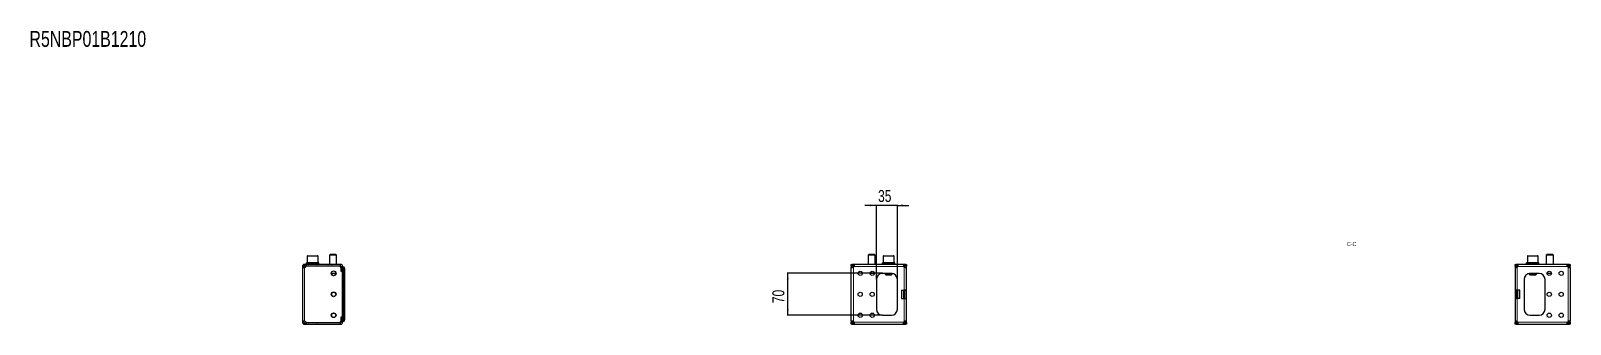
# Model space of a CAD drawing. Header units: millimetres. Extents: x -99 to 5061, y -1371 to 657.
# Drawn here: x 2491 to 5061, y 166 to 657 of the extents above; entities that cross this region are included whole.
import ezdxf

# ---------------------------------------------------------------- set-up
doc = ezdxf.new("R2010")
doc.units = ezdxf.units.MM
doc.layers.add('FORMAT', color=7, linetype='Continuous')
doc.styles.add('SLDTEXTSTYLE0', font='TXT', dxfattribs={"width": 0.75})
doc.dimstyles.new('SLDDIMSTYLE0', dxfattribs={"dimtxt": 20, "dimasz": 10, "dimexe": 0, "dimexo": 0.0625, "dimgap": 5, "dimtad": 2, "dimdec": 1, "dimrnd": 1e-09, "dimzin": 12, "dimdsep": 46, "dimtxsty": 'SLDTEXTSTYLE0', "dimsah": 1, "dimcen": 0.09, "dimadec": 0, "dimazin": 3, "dimtfac": 1, "dimtofl": 0, "dimtmove": 0, "dimatfit": 3, "dimfxl": 0, "dimfrac": 2, "dimtolj": 1, "dimtzin": 12, "dimarcsym": 0})
doc.dimstyles.new('SLDDIMSTYLE1', dxfattribs={"dimtxt": 20, "dimasz": 10, "dimexe": 0, "dimexo": 0.0625, "dimgap": 5, "dimtad": 2, "dimdec": 1, "dimrnd": 1e-09, "dimzin": 12, "dimdsep": 46, "dimtxsty": 'SLDTEXTSTYLE0', "dimsah": 1, "dimcen": 0.09, "dimadec": 0, "dimazin": 3, "dimtfac": 1, "dimtmove": 0, "dimatfit": 0, "dimfxl": 0, "dimfrac": 2, "dimtolj": 1, "dimtzin": 12, "dimarcsym": 0})

# ---------------------------------------------------------------- blocks, each defined once
blk = doc.blocks.new('_D_9')
at = {"layer": 'FORMAT'}
for p, q in [((3902.8, 365), (3883.5, 365)), ((3902.8, 241.5), (3902.8, 366)), ((3937.8, 365), (3902.8, 365)), ((3937.8, 241.5), (3937.8, 366)), ((3937.8, 365), (3957, 365))]:
    blk.add_line(p, q, dxfattribs=at)
for points in [[(3902.8, 365), (3892.8, 366.5), (3892.8, 363.4)], [(3937.8, 365), (3947.8, 363.4), (3947.8, 366.5)]]:
    blk.add_solid(points, dxfattribs=at)
at = {"layer": 'FORMAT', "insert": (3905.5, 390.7), "char_height": 20, "attachment_point": 1, "style": 'SLDTEXTSTYLE0'}
blk.add_mtext('35', dxfattribs=at)
blk = doc.blocks.new('_D_10')
at = {"layer": 'FORMAT'}
for p, q in [((3912.7, 251.5), (3753.7, 251.5)), ((3754.7, 181.5), (3754.7, 251.5)), ((3912.7, 181.5), (3753.7, 181.5))]:
    blk.add_line(p, q, dxfattribs=at)
for points in [[(3754.7, 251.5), (3753.2, 241.5), (3756.3, 241.5)], [(3754.7, 181.5), (3756.3, 191.5), (3753.2, 191.5)]]:
    blk.add_solid(points, dxfattribs=at)
at = {"layer": 'FORMAT', "insert": (3729, 201.7), "char_height": 20, "attachment_point": 1, "rotation": 90, "style": 'SLDTEXTSTYLE0'}
blk.add_mtext('70', dxfattribs=at)

msp = doc.modelspace()

# ---------------------------------------------------------------- linework, layer by layer
at = {"color": 7, "linetype": 'Continuous', "lineweight": 25}
for p, q in [((2990.9, 282.95), (2989.82, 281.88)), ((3000.75, 282.95), (2990.9, 282.95)), ((3001.82, 281.88), (3000.75, 282.95)), ((3889.83, 282.95), (3888.75, 281.88)), ((3899.68, 282.95), (3889.83, 282.95)), ((3900.75, 281.88), (3899.68, 282.95)), ((5021.83, 282.95), (5020.75, 281.88)), ((5031.68, 282.95), (5021.83, 282.95)), ((5032.75, 281.88), (5031.68, 282.95)), ((2947.32, 262.95), (2944.82, 262.95)), ((2944.82, 262.95), (2944.82, 261.73)), ((2944.82, 261.73), (2944.82, 171.18)), ((2947.32, 261.73), (2944.82, 261.73)), ((2947.32, 262.95), (2947.32, 261.73)), ((2948.32, 263.95), (2948.32, 266.45)), ((2950.73, 266.45), (2948.32, 266.45)), ((2950.73, 263.95), (2948.32, 263.95)), ((2950.72, 266.45), (2950.72, 263.95)), ((2950.72, 266.45), (2951.72, 266.45)), ((2951.72, 263.95), (2950.72, 263.95)), ((2951.57, 268.95), (2951.57, 267.95)), ((2951.57, 268.95), (2951.58, 268.95)), ((2951.57, 267.95), (2951.58, 267.95)), ((2951.58, 268.95), (2951.58, 268.7)), ((2952.37, 268.95), (2951.58, 268.95)), ((2951.58, 267.95), (2951.58, 268.2)), ((2952.37, 267.95), (2951.58, 267.95)), ((3008.32, 266.45), (2951.72, 266.45)), ((2951.72, 263.95), (3008.32, 263.95)), ((2951.75, 263.85), (3006.72, 263.85)), ((2952.37, 268.95), (2952.47, 268.95)), ((2952.37, 267.95), (2952.47, 267.95)), ((2952.47, 268.95), (2952.47, 268.7)), ((2954.61, 268.95), (2952.47, 268.95)), ((2952.47, 267.95), (2952.47, 268.2)), ((2954.61, 267.95), (2952.47, 267.95)), ((2952.82, 279.95), (2952.82, 268.95)), ((2953.82, 280.95), (2969.82, 280.95)), ((2954.61, 268.95), (2954.79, 268.95)), ((2954.61, 267.95), (2954.79, 267.95)), ((2954.79, 268.95), (2954.79, 268.7)), ((2957.95, 268.95), (2954.79, 268.95)), ((2954.79, 267.95), (2954.79, 268.2)), ((2957.95, 267.95), (2954.79, 267.95)), ((2955.82, 267.95), (2955.82, 266.45)), ((2957.95, 268.95), (2958.18, 268.95)), ((2957.95, 267.95), (2958.18, 267.95)), ((2958.18, 268.95), (2958.18, 268.7)), ((2961.87, 268.95), (2958.18, 268.95)), ((2958.18, 267.95), (2958.18, 268.2)), ((2961.87, 267.95), (2958.18, 267.95)), ((2961.87, 268.95), (2961.96, 268.95)), ((2961.87, 267.95), (2962.05, 267.95)), ((2962.05, 267.95), (2962.12, 267.95)), ((2962.09, 268.95), (2962.12, 268.95)), ((2962.12, 268.95), (2962.12, 268.7)), ((2965.79, 268.95), (2962.12, 268.95)), ((2962.12, 267.95), (2962.12, 268.2)), ((2965.79, 267.95), (2962.12, 267.95)), ((2965.79, 268.95), (2966.02, 268.95)), ((2965.79, 267.95), (2966.02, 267.95)), ((2966.02, 268.95), (2966.02, 268.7)), ((2969.11, 268.95), (2966.02, 268.95)), ((2966.02, 267.95), (2966.02, 268.2)), ((2969.11, 267.95), (2966.02, 267.95)), ((2967.82, 266.45), (2967.82, 267.95)), ((2969.11, 268.95), (2969.28, 268.95)), ((2969.11, 267.95), (2969.28, 267.95)), ((2969.28, 268.95), (2969.28, 268.7)), ((2971.31, 268.95), (2969.28, 268.95)), ((2969.28, 267.95), (2969.28, 268.2)), ((2971.31, 267.95), (2969.28, 267.95)), ((2970.82, 268.95), (2970.82, 279.95)), ((2971.31, 268.95), (2971.4, 268.95)), ((2971.31, 267.95), (2971.4, 267.95)), ((2971.4, 268.95), (2971.4, 268.7)), ((2972.07, 268.95), (2971.4, 268.95)), ((2971.4, 267.95), (2971.4, 268.2)), ((2972.07, 267.95), (2971.4, 267.95)), ((2972.07, 267.95), (2972.07, 268.95)), ((2985.57, 263.95), (2985.57, 263.85)), ((2985.86, 263.95), (2985.86, 263.85)), ((2987.55, 263.95), (2987.55, 263.85)), ((2989.82, 281.88), (2989.82, 266.45)), ((3001.82, 281.88), (2989.82, 281.88)), ((2990.5, 263.95), (2990.5, 263.85)), ((2994.26, 263.95), (2994.26, 263.85)), ((2998.25, 263.95), (2998.25, 263.85)), ((3001.82, 266.45), (3001.82, 281.88)), ((3001.88, 263.95), (3001.88, 263.85)), ((3004.58, 263.95), (3004.58, 263.85)), ((3005.95, 263.95), (3005.95, 263.85)), ((3006.07, 263.85), (3006.07, 263.95)), ((3009.22, 254.35), (3009.22, 261.35)), ((3009.32, 262.95), (3009.32, 255)), ((3011.82, 262.95), (3011.82, 255)), ((3011.82, 262.7), (3012.02, 262.7)), ((3011.82, 172.98), (3011.82, 260.43)), ((3012.02, 262.7), (3013.71, 262.25)), ((3012.02, 173.6), (3012.02, 259.81)), ((3014.82, 259.35), (3014.82, 260.8)), ((3014.82, 259.35), (3014.82, 184.91)), ((3860.75, 263.95), (3860.75, 266.45)), ((3860.75, 266.45), (3861.86, 266.45)), ((3861.86, 263.95), (3860.75, 263.95)), ((3860.75, 263.95), (3860.75, 263.85)), ((3860.75, 263.85), (3863.25, 263.85)), ((3860.75, 263.24), (3860.75, 263.85)), ((3860.75, 263.24), (3860.75, 261.18)), ((3860.75, 171.73), (3860.75, 261.18)), ((3860.75, 261.18), (3861.85, 261.18)), ((3865.58, 266.45), (3861.86, 266.45)), ((3865.58, 263.95), (3861.86, 263.95)), ((3863.25, 263.85), (3863.25, 263.24)), ((3863.25, 263.24), (3863.25, 261.42)), ((3947.92, 266.45), (3865.58, 266.45)), ((3865.58, 266.45), (3865.58, 264.24)), ((3888.75, 281.88), (3888.75, 266.45)), ((3900.75, 281.88), (3888.75, 281.88)), ((3900.75, 266.45), (3900.75, 281.88)), ((3913, 268.95), (3913, 267.95)), ((3913, 268.95), (3913.01, 268.95)), ((3913, 267.95), (3913.01, 267.95)), ((3913.01, 268.95), (3913.01, 268.7)), ((3913.84, 268.95), (3913.01, 268.95)), ((3913.01, 267.95), (3913.01, 268.2)), ((3913.84, 267.95), (3913.01, 267.95)), ((3913.84, 268.95), (3913.94, 268.95)), ((3913.84, 267.95), (3913.94, 267.95)), ((3913.94, 268.95), (3913.94, 268.7)), ((3916.11, 268.95), (3913.94, 268.95)), ((3913.94, 267.95), (3913.94, 268.2)), ((3916.11, 267.95), (3913.94, 267.95)), ((3914.25, 279.95), (3914.25, 268.95)), ((3915.25, 280.95), (3923.64, 280.95)), ((3916.11, 268.95), (3916.29, 268.95)), ((3916.11, 267.95), (3916.29, 267.95)), ((3916.29, 268.95), (3916.29, 268.7)), ((3919.46, 268.95), (3916.29, 268.95)), ((3916.29, 267.95), (3916.29, 268.2)), ((3919.46, 267.95), (3916.29, 267.95)), ((3917.25, 267.95), (3917.25, 266.45)), ((3919.46, 268.95), (3919.69, 268.95)), ((3919.46, 267.95), (3919.69, 267.95)), ((3919.69, 268.95), (3919.69, 268.7)), ((3923.39, 268.95), (3919.69, 268.95)), ((3919.69, 267.95), (3919.69, 268.2)), ((3923.39, 267.95), (3919.69, 267.95)), ((3923.39, 268.95), (3923.69, 268.95)), ((3923.39, 268.95), (3923.47, 268.95)), ((3923.39, 267.95), (3923.55, 267.95)), ((3923.55, 267.95), (3923.64, 267.95)), ((3923.6, 268.95), (3923.64, 268.95)), ((3923.64, 280.95), (3931.25, 280.95)), ((3923.64, 268.95), (3923.64, 268.7)), ((3927.31, 268.95), (3923.64, 268.95)), ((3923.64, 267.95), (3923.64, 268.2)), ((3927.31, 267.95), (3923.64, 267.95)), ((3927.31, 268.95), (3927.53, 268.95)), ((3927.31, 267.95), (3927.53, 267.95)), ((3927.53, 268.95), (3927.53, 268.7)), ((3930.6, 268.95), (3927.53, 268.95)), ((3927.53, 267.95), (3927.53, 268.2)), ((3930.6, 267.95), (3927.53, 267.95)), ((3929.25, 266.45), (3929.25, 267.95)), ((3930.6, 268.95), (3930.77, 268.95)), ((3930.6, 267.95), (3930.77, 267.95)), ((3930.77, 268.95), (3930.77, 268.7)), ((3932.78, 268.95), (3930.77, 268.95)), ((3930.77, 267.95), (3930.77, 268.2)), ((3932.78, 267.95), (3930.77, 267.95)), ((3932.25, 268.95), (3932.25, 279.95)), ((3932.78, 268.95), (3932.87, 268.95)), ((3932.78, 267.95), (3932.87, 267.95)), ((3932.87, 268.95), (3932.87, 268.7)), ((3933.5, 268.95), (3932.87, 268.95)), ((3932.87, 267.95), (3932.87, 268.2)), ((3933.5, 267.95), (3932.87, 267.95)), ((3933.5, 267.95), (3933.5, 268.95)), ((3947.92, 266.45), (3947.92, 263.95)), ((3951.64, 266.45), (3947.92, 266.45)), ((3951.64, 263.95), (3947.92, 263.95)), ((3950.25, 263.85), (3952.75, 263.85)), ((3950.25, 263.24), (3950.25, 263.85)), ((3950.25, 261.41), (3950.25, 263.24)), ((3951.64, 266.45), (3952.75, 266.45)), ((3952.75, 263.95), (3951.64, 263.95)), ((3952.75, 266.45), (3952.75, 263.95)), ((3952.75, 263.85), (3952.75, 263.95)), ((3952.75, 263.85), (3952.75, 263.24)), ((3952.75, 261.18), (3952.75, 263.24)), ((3952.75, 223.45), (3952.75, 261.18)), ((4968.75, 263.95), (4968.75, 266.45)), ((4968.75, 266.45), (4969.86, 266.45)), ((4969.86, 263.95), (4968.75, 263.95)), ((4968.75, 263.95), (4968.75, 263.85)), ((4968.75, 263.85), (4971.25, 263.85)), ((4968.75, 263.24), (4968.75, 263.85)), ((4968.75, 263.24), (4968.75, 261.18)), ((4968.75, 261.18), (4969.85, 261.18)), ((4968.75, 261.18), (4968.75, 223.45)), ((4973.58, 266.45), (4969.86, 266.45)), ((4973.58, 263.95), (4969.86, 263.95)), ((4971.25, 263.85), (4971.25, 263.24)), ((4971.25, 263.24), (4971.25, 261.42)), ((5055.92, 266.45), (4973.58, 266.45)), ((4973.58, 266.45), (4973.58, 264.24)), ((4988, 268.95), (4988, 267.95)), ((4988, 268.95), (4988.01, 268.95)), ((4988, 267.95), (4988.01, 267.95)), ((4988.01, 268.95), (4988.01, 268.7)), ((4988.84, 268.95), (4988.01, 268.95)), ((4988.01, 267.95), (4988.01, 268.2)), ((4988.84, 267.95), (4988.01, 267.95)), ((4988.84, 268.95), (4988.94, 268.95)), ((4988.84, 267.95), (4988.94, 267.95)), ((4988.94, 268.95), (4988.94, 268.7)), ((4991.11, 268.95), (4988.94, 268.95)), ((4988.94, 267.95), (4988.94, 268.2)), ((4991.11, 267.95), (4988.94, 267.95)), ((4989.25, 279.95), (4989.25, 268.95)), ((4990.25, 280.95), (4998.59, 280.95)), ((4991.11, 268.95), (4991.29, 268.95)), ((4991.11, 267.95), (4991.29, 267.95)), ((4991.29, 268.95), (4991.29, 268.7)), ((4994.47, 268.95), (4991.29, 268.95)), ((4991.29, 267.95), (4991.29, 268.2)), ((4994.47, 267.95), (4991.29, 267.95)), ((4992.25, 267.95), (4992.25, 266.45)), ((4994.47, 268.95), (4994.7, 268.95)), ((4994.47, 267.95), (4994.7, 267.95)), ((4994.7, 268.95), (4994.7, 268.7)), ((4998.4, 268.95), (4994.7, 268.95)), ((4994.7, 267.95), (4994.7, 268.2)), ((4998.4, 267.95), (4994.7, 267.95)), ((4998.4, 268.95), (4998.64, 268.95)), ((4998.4, 268.95), (4998.47, 268.95)), ((4998.4, 267.95), (4998.55, 267.95)), ((4998.55, 267.95), (4998.65, 267.95)), ((4998.59, 280.95), (5006.25, 280.95)), ((4998.6, 268.95), (4998.65, 268.95)), ((4998.65, 268.95), (4998.65, 268.7)), ((5002.31, 268.95), (4998.65, 268.95)), ((4998.65, 267.95), (4998.65, 268.2)), ((5002.31, 267.95), (4998.65, 267.95)), ((5002.31, 268.95), (5002.54, 268.95)), ((5002.31, 267.95), (5002.54, 267.95)), ((5002.54, 268.95), (5002.54, 268.7)), ((5005.6, 268.95), (5002.54, 268.95)), ((5002.54, 267.95), (5002.54, 268.2)), ((5005.6, 267.95), (5002.54, 267.95)), ((5004.25, 266.45), (5004.25, 267.95)), ((5005.6, 268.95), (5005.77, 268.95)), ((5005.6, 267.95), (5005.77, 267.95)), ((5005.77, 268.95), (5005.77, 268.7)), ((5007.78, 268.95), (5005.77, 268.95)), ((5005.77, 267.95), (5005.77, 268.2)), ((5007.78, 267.95), (5005.77, 267.95)), ((5007.25, 268.95), (5007.25, 279.95)), ((5007.78, 268.95), (5007.87, 268.95)), ((5007.78, 267.95), (5007.87, 267.95)), ((5007.87, 268.95), (5007.87, 268.7)), ((5008.5, 268.95), (5007.87, 268.95)), ((5007.87, 267.95), (5007.87, 268.2)), ((5008.5, 267.95), (5007.87, 267.95)), ((5008.5, 267.95), (5008.5, 268.95)), ((5020.75, 281.88), (5020.75, 266.45)), ((5032.75, 281.88), (5020.75, 281.88)), ((5032.75, 266.45), (5032.75, 281.88)), ((5055.92, 263.95), (5055.92, 266.45)), ((5059.64, 266.45), (5055.92, 266.45)), ((5059.64, 263.95), (5055.92, 263.95)), ((5058.25, 263.85), (5060.75, 263.85)), ((5058.25, 263.24), (5058.25, 263.85)), ((5058.25, 261.41), (5058.25, 263.24)), ((5059.64, 266.45), (5060.75, 266.45)), ((5060.75, 263.95), (5059.64, 263.95)), ((5060.75, 266.45), (5060.75, 263.95)), ((5060.75, 263.85), (5060.75, 263.95)), ((5060.75, 263.85), (5060.75, 263.24)), ((5060.75, 261.18), (5060.75, 263.24)), ((5060.75, 261.18), (5060.75, 171.73)), ((3000.79, 250.95), (2992.85, 250.95)), ((3009.22, 255.93), (3009.32, 255.72)), ((3011.82, 254.35), (3009.22, 254.35)), ((3011.82, 255), (3009.32, 255)), ((3011.82, 254.35), (3011.82, 178.55)), ((3899.22, 250.95), (3892.29, 250.95)), ((3902.75, 241.45), (3902.75, 191.45)), ((3927.75, 251.45), (3912.75, 251.45)), ((3914.42, 251.36), (3914.4, 251.36)), ((3914.42, 251.35), (3914.42, 251.36)), ((3914.52, 251.35), (3914.42, 251.35)), ((3914.52, 251.45), (3914.52, 251.35)), ((3917.78, 251.35), (3914.52, 251.35)), ((3917.25, 251.35), (3917.25, 250.03)), ((3917.25, 250.03), (3918.33, 248.95)), ((3917.25, 250.03), (3923.54, 250.03)), ((3917.78, 251.35), (3919.68, 251.35)), ((3918.33, 248.95), (3923.49, 248.95)), ((3920.23, 251.35), (3919.68, 251.35)), ((3926.27, 251.35), (3920.23, 251.35)), ((3923.49, 248.95), (3928.18, 248.95)), ((3923.54, 250.03), (3929.25, 250.03)), ((3926.83, 251.35), (3926.27, 251.35)), ((3926.83, 251.35), (3928.73, 251.35)), ((3928.18, 248.95), (3929.25, 250.03)), ((3929.16, 251.35), (3928.73, 251.35)), ((3929.25, 250.03), (3929.25, 251.34)), ((3937.75, 191.45), (3937.75, 241.45)), ((4983.75, 241.45), (4983.75, 191.45)), ((4992.25, 251.34), (4992.25, 250.03)), ((4992.25, 250.03), (4993.33, 248.95)), ((4992.25, 250.03), (4998.51, 250.03)), ((4992.78, 251.35), (4992.34, 251.35)), ((4992.78, 251.35), (4994.68, 251.35)), ((4993.33, 248.95), (4998.46, 248.95)), ((5008.75, 251.45), (4993.75, 251.45)), ((4995.23, 251.35), (4994.68, 251.35)), ((5001.27, 251.35), (4995.23, 251.35)), ((4998.46, 248.95), (5003.18, 248.95)), ((4998.51, 250.03), (5004.25, 250.03)), ((5001.83, 251.35), (5001.27, 251.35)), ((5001.83, 251.35), (5003.73, 251.35)), ((5003.18, 248.95), (5004.25, 250.03)), ((5006.98, 251.35), (5003.73, 251.35)), ((5004.25, 250.03), (5004.25, 251.35)), ((5006.98, 251.35), (5006.98, 251.45)), ((5007.08, 251.35), (5006.98, 251.35)), ((5007.1, 251.36), (5007.08, 251.36)), ((5007.08, 251.35), (5007.08, 251.36)), ((5018.75, 191.45), (5018.75, 241.45)), ((5029.22, 250.95), (5022.29, 250.95)), ((3944.75, 223.45), (3949.25, 223.45)), ((3944.75, 223.45), (3944.75, 209.45)), ((3944.75, 209.45), (3949.25, 209.45)), ((3952.75, 223.45), (3949.25, 223.45)), ((3949.25, 209.45), (3952.75, 209.45)), ((3950.25, 209.45), (3950.25, 223.45)), ((3952.75, 209.45), (3952.75, 223.45)), ((3952.75, 171.73), (3952.75, 209.45)), ((4972.25, 223.45), (4968.75, 223.45)), ((4968.75, 223.45), (4968.75, 209.45)), ((4968.75, 209.45), (4972.25, 209.45)), ((4968.75, 209.45), (4968.75, 171.73)), ((4971.25, 223.45), (4971.25, 209.45)), ((4976.75, 223.45), (4972.25, 223.45)), ((4976.75, 209.45), (4972.25, 209.45)), ((4976.75, 209.45), (4976.75, 223.45)), ((3014.82, 184.91), (3014.82, 176.7)), ((3015.02, 182.96), (3014.82, 182.96)), ((3015.02, 182.92), (3014.82, 182.92)), ((3015.02, 182.91), (3014.82, 182.91)), ((3015.02, 182.47), (3015.02, 179.14)), ((3912.75, 181.45), (3927.75, 181.45)), ((4993.75, 181.45), (5008.75, 181.45)), ((2944.82, 171.18), (2947.32, 171.18)), ((2944.82, 171.18), (2944.82, 169.95)), ((2944.82, 169.95), (2947.32, 169.95)), ((2947.32, 171.18), (2947.32, 169.95)), ((2948.32, 166.45), (2948.32, 168.95)), ((2948.32, 168.95), (2950.73, 168.95)), ((2948.32, 166.45), (2950.73, 166.45)), ((2950.72, 168.95), (2950.72, 166.45)), ((2950.72, 168.95), (2951.72, 168.95)), ((2951.72, 166.45), (2950.72, 166.45)), ((3008.32, 168.95), (2951.72, 168.95)), ((2951.72, 166.45), (3008.32, 166.45)), ((3006.72, 169.05), (2951.75, 169.05)), ((3009.22, 178.55), (3011.82, 178.55)), ((3009.22, 171.55), (3009.22, 178.55)), ((3009.22, 177.48), (3009.32, 177.69)), ((3009.32, 177.9), (3009.32, 169.95)), ((3011.82, 177.9), (3009.32, 177.9)), ((3011.82, 177.9), (3011.82, 169.95)), ((3012.02, 170.7), (3011.82, 170.7)), ((3013.71, 171.16), (3012.02, 170.7)), ((3015.02, 178.7), (3014.82, 178.7)), ((3015.02, 178.65), (3014.82, 178.65)), ((3014.82, 176.7), (3014.82, 174.06)), ((3014.82, 172.61), (3014.82, 174.06)), ((3860.75, 171.73), (3860.75, 169.67)), ((3860.75, 169.05), (3860.75, 169.67)), ((3863.25, 169.05), (3860.75, 169.05)), ((3860.75, 169.05), (3860.75, 168.95)), ((3860.75, 166.45), (3860.75, 168.95)), ((3860.75, 168.95), (3861.86, 168.95)), ((3861.86, 166.45), (3860.75, 166.45)), ((3861.86, 168.95), (3865.58, 168.95)), ((3861.86, 166.45), (3865.58, 166.45)), ((3863.25, 171.5), (3863.25, 169.67)), ((3863.25, 169.67), (3863.25, 169.05)), ((3865.58, 168.95), (3865.58, 166.45)), ((3865.58, 166.45), (3947.92, 166.45)), ((3947.92, 168.95), (3951.64, 168.95)), ((3947.92, 166.45), (3947.92, 168.67)), ((3947.92, 166.45), (3951.64, 166.45)), ((3950.25, 169.67), (3950.25, 171.48)), ((3950.25, 169.05), (3950.25, 169.67)), ((3952.75, 169.05), (3950.25, 169.05)), ((3951.64, 168.95), (3952.75, 168.95)), ((3952.75, 166.45), (3951.64, 166.45)), ((3952.75, 171.73), (3951.66, 171.73)), ((3952.75, 169.67), (3952.75, 171.73)), ((3952.75, 169.67), (3952.75, 169.05)), ((3952.75, 168.95), (3952.75, 169.05)), ((3952.75, 168.95), (3952.75, 166.45)), ((4968.75, 171.73), (4968.75, 169.67)), ((4968.75, 169.05), (4968.75, 169.67)), ((4971.25, 169.05), (4968.75, 169.05)), ((4968.75, 169.05), (4968.75, 168.95)), ((4968.75, 166.45), (4968.75, 168.95)), ((4968.75, 168.95), (4969.86, 168.95)), ((4969.86, 166.45), (4968.75, 166.45)), ((4969.86, 168.95), (4973.58, 168.95)), ((4969.86, 166.45), (4973.58, 166.45)), ((4971.25, 171.5), (4971.25, 169.67)), ((4971.25, 169.67), (4971.25, 169.05)), ((4973.58, 166.45), (4973.58, 168.95)), ((4973.58, 166.45), (5055.92, 166.45)), ((5055.92, 168.95), (5059.64, 168.95)), ((5055.92, 166.45), (5055.92, 168.67)), ((5055.92, 166.45), (5059.64, 166.45)), ((5058.25, 169.67), (5058.25, 171.48)), ((5058.25, 169.05), (5058.25, 169.67)), ((5060.75, 169.05), (5058.25, 169.05)), ((5059.64, 168.95), (5060.75, 168.95)), ((5060.75, 166.45), (5059.64, 166.45)), ((5060.75, 171.73), (5059.66, 171.73)), ((5060.75, 169.67), (5060.75, 171.73)), ((5060.75, 169.67), (5060.75, 169.05)), ((5060.75, 168.95), (5060.75, 169.05)), ((5060.75, 168.95), (5060.75, 166.45))]:
    msp.add_line(p, q, dxfattribs=at)
at = {"color": 8, "linetype": 'Continuous', "lineweight": 18}
for p, q in [((2948.32, 261.18), (2948.32, 171.73)), ((2951.72, 266.45), (2951.72, 263.95)), ((2970.82, 279.95), (2952.82, 279.95)), ((3008.32, 263.95), (3008.32, 266.45)), ((3009.32, 262.95), (3011.82, 262.95)), ((3013.71, 259.35), (3012.02, 259.81)), ((3013.71, 174.06), (3013.71, 259.35)), ((3014.82, 259.35), (3013.71, 259.35)), ((3863.25, 263.24), (3860.75, 263.24)), ((3861.86, 266.45), (3861.86, 263.95)), ((3863.25, 262.95), (3865.34, 262.95)), ((3864.25, 171.18), (3864.25, 261.73)), ((3948.17, 262.95), (3865.34, 262.95)), ((3923.69, 279.95), (3914.25, 279.95)), ((3932.25, 279.95), (3923.69, 279.95)), ((3948.17, 262.95), (3950.25, 262.95)), ((3949.25, 223.45), (3949.25, 261.73)), ((3952.75, 263.24), (3950.25, 263.24)), ((3951.64, 263.95), (3951.64, 266.45)), ((4971.25, 263.24), (4968.75, 263.24)), ((4969.86, 266.45), (4969.86, 263.95)), ((4971.25, 262.95), (4973.34, 262.95)), ((4972.25, 261.73), (4972.25, 223.45)), ((4973.34, 262.95), (5056.17, 262.95)), ((4998.64, 279.95), (4989.25, 279.95)), ((5007.25, 279.95), (4998.64, 279.95)), ((5056.17, 262.95), (5058.25, 262.95)), ((5057.25, 261.73), (5057.25, 171.18)), ((5060.75, 263.24), (5058.25, 263.24)), ((5059.64, 263.95), (5059.64, 266.45)), ((2992.85, 251.95), (3000.79, 251.95)), ((3011.63, 254.35), (3011.63, 255)), ((3892.29, 251.95), (3899.22, 251.95)), ((3919.68, 251.45), (3919.68, 251.35)), ((3920.23, 251.45), (3920.23, 251.35)), ((3926.27, 251.45), (3926.27, 251.35)), ((3926.83, 251.45), (3926.83, 251.35)), ((4994.68, 251.45), (4994.68, 251.35)), ((4995.23, 251.45), (4995.23, 251.35)), ((5001.27, 251.45), (5001.27, 251.35)), ((5001.83, 251.45), (5001.83, 251.35)), ((5022.29, 251.95), (5029.22, 251.95)), ((3948.06, 209.45), (3948.06, 223.45)), ((3948.26, 223.45), (3948.26, 209.45)), ((3948.36, 209.45), (3948.36, 223.45)), ((3948.56, 223.45), (3948.56, 209.45)), ((3949.25, 171.18), (3949.25, 209.45)), ((3949.44, 209.45), (3949.44, 223.45)), ((3949.64, 223.45), (3949.64, 209.45)), ((3949.75, 209.45), (3949.75, 223.45)), ((3949.95, 223.45), (3949.95, 209.45)), ((4971.56, 209.45), (4971.56, 223.45)), ((4971.76, 223.45), (4971.76, 209.45)), ((4971.86, 209.45), (4971.86, 223.45)), ((4972.06, 223.45), (4972.06, 209.45)), ((4972.25, 209.45), (4972.25, 171.18)), ((4972.94, 209.45), (4972.94, 223.45)), ((4973.14, 223.45), (4973.14, 209.45)), ((4973.25, 209.45), (4973.25, 223.45)), ((4973.45, 223.45), (4973.45, 209.45)), ((3015.02, 182.47), (3014.82, 182.47)), ((2951.72, 168.95), (2951.72, 166.45)), ((3008.32, 168.95), (3008.32, 166.45)), ((3009.32, 169.95), (3011.82, 169.95)), ((3011.63, 177.9), (3011.63, 178.55)), ((3012.02, 173.6), (3013.71, 174.06)), ((3013.71, 174.06), (3014.82, 174.06)), ((3015.02, 179.14), (3014.82, 179.14)), ((3860.75, 169.67), (3863.25, 169.67)), ((3861.86, 168.95), (3861.86, 166.45)), ((3865.34, 169.95), (3863.25, 169.95)), ((3948.17, 169.95), (3865.34, 169.95)), ((3950.25, 169.95), (3948.17, 169.95)), ((3950.25, 169.67), (3952.75, 169.67)), ((3951.64, 166.45), (3951.64, 168.95)), ((4968.75, 169.67), (4971.25, 169.67)), ((4969.86, 168.95), (4969.86, 166.45)), ((4973.34, 169.95), (4971.25, 169.95)), ((4973.34, 169.95), (5056.17, 169.95)), ((5058.25, 169.95), (5056.17, 169.95)), ((5058.25, 169.67), (5060.75, 169.67)), ((5059.64, 166.45), (5059.64, 168.95))]:
    msp.add_line(p, q, dxfattribs=at)
at = {"color": 7, "linetype": 'Continuous', "lineweight": 25}
for centre, radius in [((2996.82, 251.45), 4), ((3875.75, 251.45), 3.5), ((3895.75, 251.45), 3.5), ((5025.75, 251.45), 3.5), ((5045.75, 251.45), 3.5), ((2996.82, 216.45), 4), ((2996.82, 216.45), 3.5), ((3875.75, 216.45), 3.5), ((3895.75, 216.45), 3.5), ((5025.75, 216.45), 3.5), ((5045.75, 216.45), 3.5), ((2996.82, 181.45), 4), ((2996.82, 181.45), 3.5), ((3875.75, 181.45), 3.5), ((3895.75, 181.45), 3.5), ((5025.75, 181.45), 3.5), ((5045.75, 181.45), 3.5)]:
    msp.add_circle(centre, radius, dxfattribs=at)
for centre, radius, start, end in [((2947.6, 264.6), 3.5, 281.89481, 337.11462), ((2951.75, 262.85), 1, 90, 157.11462), ((2953.82, 279.95), 1, 90, 180), ((2954.47, 263.6), 0.35, 45.58469, 90), ((2969.17, 263.6), 0.35, 90, 134.41531), ((2969.82, 279.95), 1, 0, 90), ((3006.72, 261.35), 2.5, 360, 90), ((3008.32, 262.95), 3.5, 0, 90), ((3008.32, 262.95), 1, 0, 90), ((3013.32, 260.8), 1.5, 0, 75), ((3862.25, 264.6), 3.5, 304.8499, 331.87293), ((3915.25, 279.95), 1, 90, 180), ((3931.25, 279.95), 1, 0, 90), ((3951.25, 264.6), 3.5, 208.12707, 235.1501), ((4970.25, 264.6), 3.5, 304.8499, 331.87293), ((4990.25, 279.95), 1, 90, 180), ((5006.25, 279.95), 1, 0, 90), ((5059.25, 264.6), 3.5, 208.12707, 235.1501), ((2996.82, 251.45), 3.5, 188.21321, 351.78679), ((3912.75, 241.45), 10, 90, 180), ((3927.75, 241.45), 10, 0, 90), ((4993.75, 241.45), 10, 90, 180), ((5008.75, 241.45), 10, 0, 90), ((3912.75, 191.45), 10, 180, 270), ((3927.75, 191.45), 10, 270, 0), ((4993.75, 191.45), 10, 180, 270), ((5008.75, 191.45), 10, 270, 0), ((2947.6, 168.3), 3.5, 22.88538, 78.10519), ((2951.75, 170.05), 1, 202.88538, 270), ((2954.47, 169.3), 0.35, 270, 314.41531), ((2969.17, 169.3), 0.35, 225.58469, 270), ((3006.72, 171.55), 2.5, 270, 0), ((3008.32, 169.95), 3.5, 270, 360), ((3008.32, 169.95), 1, 270, 360), ((3013.32, 172.61), 1.5, 285, 0), ((3862.25, 168.3), 3.5, 28.12707, 55.1501), ((3951.25, 168.3), 3.5, 124.8499, 151.87293), ((4970.25, 168.3), 3.5, 28.12707, 55.1501), ((5059.25, 168.3), 3.5, 124.8499, 151.87293)]:
    msp.add_arc(centre, radius, start, end, dxfattribs=at)
for centre, major_axis, start_param, end_param in [((3000.43, 262.7), (11.57, -3.1), 0.0670375, 0.2530722), ((3000.43, 170.7), (11.57, 3.1), 6.0301131, 6.2161478)]:
    msp.add_ellipse(centre, major_axis=major_axis, ratio=0.2505628, start_param=start_param, end_param=end_param, dxfattribs=at)
at = {"color": 8, "linetype": 'Continuous', "lineweight": 18}
for centre, major_axis, start_param, end_param in [((3013.32, 259.25), (0.38, 3), 4.762686, 6.2664448), ((3013.32, 174.16), (-0.38, 3), 3.1583332, 4.662092)]:
    msp.add_ellipse(centre, major_axis=major_axis, ratio=0.1230384, start_param=start_param, end_param=end_param, dxfattribs=at)
at = {"color": 7, "linetype": 'Continuous', "lineweight": 25}
for points, knots in [([(2948.32, 266.45), (2948.03, 266.43), (2947.48, 266.39), (2946.57, 266.04), (2945.69, 265.37), (2944.97, 264.26), (2944.87, 263.4), (2944.82, 262.95)], [0, 0, 0, 0, 0.16069, 0.3013121, 0.5219513, 0.7535732, 1, 1, 1, 1]), ([(2944.82, 261.73), (2944.87, 261.61), (2944.96, 261.39), (2945.53, 261.2), (2946.13, 261.13), (2946.76, 261.11), (2947.51, 261.12), (2948.05, 261.16), (2948.32, 261.18)], [0, 0, 0, 0, 0.2541487, 0.4482127, 0.5749082, 0.7088724, 0.8504677, 1, 1, 1, 1]), ([(2948.32, 263.95), (2948.24, 263.95), (2948.08, 263.94), (2947.87, 263.86), (2947.71, 263.75), (2947.58, 263.63), (2947.47, 263.49), (2947.35, 263.26), (2947.33, 263.08), (2947.32, 262.95)], [0, 0, 0, 0, 0.1567865, 0.2908092, 0.4035006, 0.4972984, 0.6071328, 0.7261813, 1, 1, 1, 1]), ([(2947.32, 261.73), (2947.34, 261.61), (2947.36, 261.41), (2947.51, 261.2), (2947.64, 261.16), (2947.69, 261.14)], [0, 0, 0, 0, 0.4882324, 0.8197059, 1, 1, 1, 1]), ([(2951.58, 268.7), (2951.58, 268.75), (2951.57, 268.81), (2951.57, 268.89), (2951.57, 268.93), (2951.57, 268.95)], [0, 0, 0, 0, 0.4999808, 0.7499881, 1, 1, 1, 1]), ([(2951.57, 267.95), (2951.57, 267.98), (2951.57, 268.02), (2951.57, 268.1), (2951.58, 268.16), (2951.58, 268.2)], [0, 0, 0, 0, 0.25014008, 0.50028016, 1, 1, 1, 1]), ([(2952.47, 268.7), (2952.45, 268.75), (2952.43, 268.81), (2952.4, 268.89), (2952.38, 268.93), (2952.37, 268.95)], [0, 0, 0, 0, 0.4999808, 0.7499881, 1, 1, 1, 1]), ([(2952.37, 267.95), (2952.38, 267.98), (2952.4, 268.02), (2952.43, 268.1), (2952.45, 268.16), (2952.47, 268.2)], [0, 0, 0, 0, 0.25014008, 0.50028016, 1, 1, 1, 1]), ([(2954.79, 268.7), (2954.76, 268.75), (2954.72, 268.81), (2954.66, 268.89), (2954.63, 268.93), (2954.61, 268.95)], [0, 0, 0, 0, 0.4999808, 0.7499881, 1, 1, 1, 1]), ([(2954.61, 267.95), (2954.63, 267.98), (2954.66, 268.02), (2954.72, 268.1), (2954.76, 268.16), (2954.79, 268.2)], [0, 0, 0, 0, 0.2501401, 0.5002802, 1, 1, 1, 1]), ([(2958.18, 268.7), (2958.14, 268.75), (2958.08, 268.81), (2958.01, 268.89), (2957.97, 268.93), (2957.95, 268.95)], [0, 0, 0, 0, 0.4999808, 0.7499881, 1, 1, 1, 1]), ([(2957.95, 267.95), (2957.97, 267.98), (2958.01, 268.02), (2958.08, 268.1), (2958.14, 268.16), (2958.18, 268.2)], [0, 0, 0, 0, 0.2501401, 0.5002802, 1, 1, 1, 1]), ([(2962.12, 268.7), (2962.08, 268.75), (2962.02, 268.81), (2961.94, 268.89), (2961.89, 268.93), (2961.87, 268.95)], [0, 0, 0, 0, 0.49998083, 0.7499881, 1, 1, 1, 1]), ([(2961.87, 267.95), (2961.89, 267.98), (2961.94, 268.02), (2962.02, 268.1), (2962.08, 268.16), (2962.12, 268.2)], [0, 0, 0, 0, 0.2501401, 0.5002802, 1, 1, 1, 1]), ([(2962.12, 268.7), (2962.11, 268.78), (2962.09, 268.91), (2962.06, 268.94), (2962.05, 268.95)], [0, 0, 0, 0, 0.5617942, 1, 1, 1, 1]), ([(2962.12, 268.2), (2962.11, 268.13), (2962.09, 268), (2962.06, 267.97), (2962.05, 267.95)], [0, 0, 0, 0, 0.5617942, 1, 1, 1, 1]), ([(2966.02, 268.7), (2965.98, 268.75), (2965.93, 268.81), (2965.85, 268.89), (2965.81, 268.93), (2965.79, 268.95)], [0, 0, 0, 0, 0.4999808, 0.7499881, 1, 1, 1, 1]), ([(2965.79, 267.95), (2965.81, 267.98), (2965.85, 268.02), (2965.93, 268.1), (2965.98, 268.16), (2966.02, 268.2)], [0, 0, 0, 0, 0.2501401, 0.5002802, 1, 1, 1, 1]), ([(2969.28, 268.7), (2969.25, 268.75), (2969.21, 268.81), (2969.15, 268.89), (2969.12, 268.93), (2969.11, 268.95)], [0, 0, 0, 0, 0.4999808, 0.7499881, 1, 1, 1, 1]), ([(2969.11, 267.95), (2969.12, 267.98), (2969.15, 268.02), (2969.21, 268.1), (2969.25, 268.16), (2969.28, 268.2)], [0, 0, 0, 0, 0.25014008, 0.50028016, 1, 1, 1, 1]), ([(2971.4, 268.7), (2971.39, 268.75), (2971.37, 268.81), (2971.33, 268.89), (2971.32, 268.93), (2971.31, 268.95)], [0, 0, 0, 0, 0.4999808, 0.7499881, 1, 1, 1, 1]), ([(2971.31, 267.95), (2971.32, 267.98), (2971.33, 268.02), (2971.37, 268.1), (2971.39, 268.16), (2971.4, 268.2)], [0, 0, 0, 0, 0.2501401, 0.5002802, 1, 1, 1, 1]), ([(2985.83, 263.85), (2985.83, 263.87), (2985.82, 263.9), (2985.81, 263.93), (2985.81, 263.95)], [0, 0, 0, 0, 0.374848, 1, 1, 1, 1]), ([(2987.46, 263.85), (2987.46, 263.87), (2987.44, 263.9), (2987.42, 263.93), (2987.41, 263.95)], [0, 0, 0, 0, 0.374848, 1, 1, 1, 1]), ([(2990.37, 263.85), (2990.36, 263.87), (2990.33, 263.9), (2990.3, 263.93), (2990.29, 263.95)], [0, 0, 0, 0, 0.37484796, 1, 1, 1, 1]), ([(2994.11, 263.85), (2994.1, 263.87), (2994.06, 263.9), (2994.03, 263.93), (2994.01, 263.95)], [0, 0, 0, 0, 0.374848, 1, 1, 1, 1]), ([(2998.11, 263.85), (2998.09, 263.87), (2998.06, 263.9), (2998.03, 263.93), (2998.01, 263.95)], [0, 0, 0, 0, 0.374848, 1, 1, 1, 1]), ([(3001.76, 263.85), (3001.75, 263.87), (3001.72, 263.9), (3001.69, 263.93), (3001.67, 263.95)], [0, 0, 0, 0, 0.374848, 1, 1, 1, 1]), ([(3004.5, 263.85), (3004.5, 263.87), (3004.48, 263.9), (3004.46, 263.93), (3004.45, 263.95)], [0, 0, 0, 0, 0.374848, 1, 1, 1, 1]), ([(3005.93, 263.85), (3005.93, 263.87), (3005.92, 263.9), (3005.91, 263.93), (3005.91, 263.95)], [0, 0, 0, 0, 0.374848, 1, 1, 1, 1]), ([(3860.75, 261.18), (3860.78, 261.17), (3860.82, 261.14), (3861.22, 261.12), (3861.94, 261.16), (3863.03, 261.38), (3863.84, 261.61), (3864.25, 261.73)], [0, 0, 0, 0, 0.17084045, 0.31921717, 0.54810308, 0.76782229, 1, 1, 1, 1]), ([(3865.34, 262.95), (3865.39, 263.22), (3865.49, 263.71), (3865.64, 264.53), (3865.74, 265.24), (3865.76, 265.8), (3865.74, 266.16), (3865.68, 266.41), (3865.62, 266.44), (3865.58, 266.45)], [0, 0, 0, 0, 0.14406669, 0.27127561, 0.47490748, 0.59799737, 0.72633757, 0.86024541, 1, 1, 1, 1]), ([(3913.01, 268.7), (3913.01, 268.75), (3913.01, 268.81), (3913, 268.89), (3913, 268.93), (3913, 268.95)], [0, 0, 0, 0, 0.4999808, 0.7499881, 1, 1, 1, 1]), ([(3913, 267.95), (3913, 267.98), (3913, 268.02), (3913.01, 268.1), (3913.01, 268.16), (3913.01, 268.2)], [0, 0, 0, 0, 0.25014008, 0.50028016, 1, 1, 1, 1]), ([(3913.94, 268.7), (3913.92, 268.75), (3913.9, 268.81), (3913.86, 268.89), (3913.85, 268.93), (3913.84, 268.95)], [0, 0, 0, 0, 0.4999808, 0.7499881, 1, 1, 1, 1]), ([(3913.84, 267.95), (3913.85, 267.98), (3913.86, 268.02), (3913.9, 268.1), (3913.92, 268.16), (3913.94, 268.2)], [0, 0, 0, 0, 0.2501401, 0.5002802, 1, 1, 1, 1]), ([(3916.29, 268.7), (3916.26, 268.75), (3916.21, 268.81), (3916.15, 268.89), (3916.12, 268.93), (3916.11, 268.95)], [0, 0, 0, 0, 0.49998083, 0.7499881, 1, 1, 1, 1]), ([(3916.11, 267.95), (3916.12, 267.98), (3916.15, 268.02), (3916.21, 268.1), (3916.26, 268.16), (3916.29, 268.2)], [0, 0, 0, 0, 0.2501401, 0.5002802, 1, 1, 1, 1]), ([(3919.69, 268.7), (3919.66, 268.75), (3919.6, 268.81), (3919.52, 268.89), (3919.48, 268.93), (3919.46, 268.95)], [0, 0, 0, 0, 0.4999808, 0.7499881, 1, 1, 1, 1]), ([(3919.46, 267.95), (3919.48, 267.98), (3919.52, 268.02), (3919.6, 268.1), (3919.66, 268.16), (3919.69, 268.2)], [0, 0, 0, 0, 0.2501401, 0.5002802, 1, 1, 1, 1]), ([(3923.64, 268.7), (3923.6, 268.75), (3923.54, 268.81), (3923.46, 268.89), (3923.41, 268.93), (3923.39, 268.95)], [0, 0, 0, 0, 0.4999808, 0.7499881, 1, 1, 1, 1]), ([(3923.39, 267.95), (3923.41, 267.98), (3923.46, 268.02), (3923.54, 268.1), (3923.6, 268.16), (3923.64, 268.2)], [0, 0, 0, 0, 0.2501401, 0.5002802, 1, 1, 1, 1]), ([(3923.64, 268.7), (3923.63, 268.78), (3923.59, 268.91), (3923.56, 268.94), (3923.55, 268.95)], [0, 0, 0, 0, 0.5617942, 1, 1, 1, 1]), ([(3923.64, 268.2), (3923.63, 268.13), (3923.59, 268), (3923.56, 267.97), (3923.55, 267.95)], [0, 0, 0, 0, 0.5617942, 1, 1, 1, 1]), ([(3927.53, 268.7), (3927.5, 268.75), (3927.44, 268.81), (3927.36, 268.89), (3927.32, 268.93), (3927.31, 268.95)], [0, 0, 0, 0, 0.4999808, 0.7499881, 1, 1, 1, 1]), ([(3927.31, 267.95), (3927.32, 267.98), (3927.36, 268.02), (3927.44, 268.1), (3927.5, 268.16), (3927.53, 268.2)], [0, 0, 0, 0, 0.2501401, 0.5002802, 1, 1, 1, 1]), ([(3930.77, 268.7), (3930.74, 268.75), (3930.7, 268.81), (3930.64, 268.89), (3930.61, 268.93), (3930.6, 268.95)], [0, 0, 0, 0, 0.4999808, 0.7499881, 1, 1, 1, 1]), ([(3930.6, 267.95), (3930.61, 267.98), (3930.64, 268.02), (3930.7, 268.1), (3930.74, 268.16), (3930.77, 268.2)], [0, 0, 0, 0, 0.2501401, 0.5002802, 1, 1, 1, 1]), ([(3932.87, 268.7), (3932.85, 268.75), (3932.83, 268.81), (3932.8, 268.89), (3932.78, 268.93), (3932.78, 268.95)], [0, 0, 0, 0, 0.4999808, 0.7499881, 1, 1, 1, 1]), ([(3932.78, 267.95), (3932.78, 267.98), (3932.8, 268.02), (3932.83, 268.1), (3932.85, 268.16), (3932.87, 268.2)], [0, 0, 0, 0, 0.2501401, 0.5002802, 1, 1, 1, 1]), ([(3947.92, 266.45), (3947.89, 266.43), (3947.83, 266.39), (3947.77, 266.04), (3947.74, 265.37), (3947.88, 264.26), (3948.07, 263.4), (3948.17, 262.95)], [0, 0, 0, 0, 0.16069, 0.3013121, 0.5219513, 0.7535732, 1, 1, 1, 1]), ([(3949.25, 261.73), (3949.71, 261.61), (3950.51, 261.39), (3951.42, 261.2), (3952.02, 261.13), (3952.42, 261.11), (3952.7, 261.12), (3952.73, 261.16), (3952.75, 261.18)], [0, 0, 0, 0, 0.2541487, 0.4482127, 0.5749082, 0.7088724, 0.8504677, 1, 1, 1, 1]), ([(4968.75, 261.18), (4968.78, 261.17), (4968.82, 261.14), (4969.22, 261.12), (4969.94, 261.16), (4971.03, 261.38), (4971.84, 261.61), (4972.25, 261.73)], [0, 0, 0, 0, 0.17084045, 0.31921717, 0.54810308, 0.76782229, 1, 1, 1, 1]), ([(4973.34, 262.95), (4973.39, 263.22), (4973.49, 263.71), (4973.64, 264.53), (4973.74, 265.24), (4973.76, 265.8), (4973.74, 266.16), (4973.68, 266.41), (4973.62, 266.44), (4973.58, 266.45)], [0, 0, 0, 0, 0.14406669, 0.27127561, 0.47490748, 0.59799737, 0.72633757, 0.86024541, 1, 1, 1, 1]), ([(4988.01, 268.7), (4988.01, 268.75), (4988.01, 268.81), (4988.01, 268.89), (4988, 268.93), (4988, 268.95)], [0, 0, 0, 0, 0.4999808, 0.7499881, 1, 1, 1, 1]), ([(4988, 267.95), (4988, 267.98), (4988.01, 268.02), (4988.01, 268.1), (4988.01, 268.16), (4988.01, 268.2)], [0, 0, 0, 0, 0.2501401, 0.5002802, 1, 1, 1, 1]), ([(4988.94, 268.7), (4988.92, 268.75), (4988.9, 268.81), (4988.86, 268.89), (4988.85, 268.93), (4988.84, 268.95)], [0, 0, 0, 0, 0.49998083, 0.7499881, 1, 1, 1, 1]), ([(4988.84, 267.95), (4988.85, 267.98), (4988.86, 268.02), (4988.9, 268.1), (4988.92, 268.16), (4988.94, 268.2)], [0, 0, 0, 0, 0.2501401, 0.5002802, 1, 1, 1, 1]), ([(4991.29, 268.7), (4991.26, 268.75), (4991.21, 268.81), (4991.15, 268.89), (4991.12, 268.93), (4991.11, 268.95)], [0, 0, 0, 0, 0.4999808, 0.7499881, 1, 1, 1, 1]), ([(4991.11, 267.95), (4991.12, 267.98), (4991.15, 268.02), (4991.21, 268.1), (4991.26, 268.16), (4991.29, 268.2)], [0, 0, 0, 0, 0.2501401, 0.5002802, 1, 1, 1, 1]), ([(4994.7, 268.7), (4994.66, 268.75), (4994.6, 268.81), (4994.52, 268.89), (4994.48, 268.93), (4994.47, 268.95)], [0, 0, 0, 0, 0.4999808, 0.7499881, 1, 1, 1, 1]), ([(4994.47, 267.95), (4994.48, 267.98), (4994.52, 268.02), (4994.6, 268.1), (4994.66, 268.16), (4994.7, 268.2)], [0, 0, 0, 0, 0.2501401, 0.5002802, 1, 1, 1, 1]), ([(4998.65, 268.7), (4998.61, 268.75), (4998.54, 268.81), (4998.46, 268.89), (4998.42, 268.93), (4998.4, 268.95)], [0, 0, 0, 0, 0.4999808, 0.7499881, 1, 1, 1, 1]), ([(4998.4, 267.95), (4998.42, 267.98), (4998.46, 268.02), (4998.54, 268.1), (4998.61, 268.16), (4998.65, 268.2)], [0, 0, 0, 0, 0.2501401, 0.5002802, 1, 1, 1, 1]), ([(4998.65, 268.7), (4998.63, 268.78), (4998.6, 268.91), (4998.57, 268.94), (4998.55, 268.95)], [0, 0, 0, 0, 0.5617942, 1, 1, 1, 1]), ([(4998.65, 268.2), (4998.63, 268.13), (4998.6, 268), (4998.57, 267.97), (4998.55, 267.95)], [0, 0, 0, 0, 0.5617942, 1, 1, 1, 1]), ([(5002.54, 268.7), (5002.5, 268.75), (5002.44, 268.81), (5002.37, 268.89), (5002.33, 268.93), (5002.31, 268.95)], [0, 0, 0, 0, 0.49998083, 0.7499881, 1, 1, 1, 1]), ([(5002.31, 267.95), (5002.33, 267.98), (5002.37, 268.02), (5002.44, 268.1), (5002.5, 268.16), (5002.54, 268.2)], [0, 0, 0, 0, 0.2501401, 0.5002802, 1, 1, 1, 1]), ([(5005.77, 268.7), (5005.75, 268.75), (5005.7, 268.81), (5005.65, 268.89), (5005.62, 268.93), (5005.6, 268.95)], [0, 0, 0, 0, 0.4999808, 0.7499881, 1, 1, 1, 1]), ([(5005.6, 267.95), (5005.62, 267.98), (5005.65, 268.02), (5005.7, 268.1), (5005.75, 268.16), (5005.77, 268.2)], [0, 0, 0, 0, 0.2501401, 0.5002802, 1, 1, 1, 1]), ([(5007.87, 268.7), (5007.85, 268.75), (5007.83, 268.81), (5007.8, 268.89), (5007.79, 268.93), (5007.78, 268.95)], [0, 0, 0, 0, 0.4999808, 0.7499881, 1, 1, 1, 1]), ([(5007.78, 267.95), (5007.79, 267.98), (5007.8, 268.02), (5007.83, 268.1), (5007.85, 268.16), (5007.87, 268.2)], [0, 0, 0, 0, 0.2501401, 0.5002802, 1, 1, 1, 1]), ([(5055.92, 266.45), (5055.89, 266.43), (5055.83, 266.39), (5055.77, 266.04), (5055.74, 265.37), (5055.88, 264.26), (5056.07, 263.4), (5056.17, 262.95)], [0, 0, 0, 0, 0.16069, 0.3013121, 0.5219513, 0.7535732, 1, 1, 1, 1]), ([(5057.25, 261.73), (5057.71, 261.61), (5058.51, 261.39), (5059.42, 261.2), (5060.02, 261.13), (5060.42, 261.11), (5060.7, 261.12), (5060.73, 261.16), (5060.75, 261.18)], [0, 0, 0, 0, 0.2541487, 0.4482127, 0.5749082, 0.7088724, 0.8504677, 1, 1, 1, 1]), ([(3914.4, 251.36), (3914.36, 251.36), (3914.28, 251.36), (3914.14, 251.4), (3914.07, 251.44), (3914.05, 251.45)], [0, 0, 0, 0, 0.41810651, 0.83773287, 1, 1, 1, 1]), ([(3917.78, 251.35), (3917.71, 251.36), (3917.59, 251.36), (3917.53, 251.43), (3917.5, 251.45)], [0, 0, 0, 0, 0.594904, 1, 1, 1, 1]), ([(5004.01, 251.45), (5003.99, 251.43), (5003.93, 251.37), (5003.83, 251.36), (5003.75, 251.36), (5003.73, 251.35)], [0, 0, 0, 0, 0.31995748, 0.82405984, 1, 1, 1, 1]), ([(5007.46, 251.45), (5007.42, 251.43), (5007.32, 251.38), (5007.19, 251.36), (5007.13, 251.36), (5007.1, 251.36)], [0, 0, 0, 0, 0.34226, 0.7273166, 1, 1, 1, 1]), ([(3015.02, 182.91), (3015.02, 182.9), (3015.02, 182.88), (3015.02, 182.76), (3015.02, 182.62), (3015.02, 182.52), (3015.02, 182.47)], [0, 0, 0, 0, 0.28130319, 0.55562903, 0.77387827, 1, 1, 1, 1]), ([(2948.32, 171.73), (2948.01, 171.74), (2947.42, 171.77), (2946.47, 171.79), (2945.6, 171.75), (2944.95, 171.53), (2944.86, 171.3), (2944.82, 171.18)], [0, 0, 0, 0, 0.1708405, 0.3192172, 0.5481031, 0.7678223, 1, 1, 1, 1]), ([(2944.82, 169.95), (2944.84, 169.69), (2944.87, 169.2), (2945.15, 168.38), (2945.62, 167.67), (2946.24, 167.11), (2946.86, 166.75), (2947.57, 166.5), (2948.07, 166.47), (2948.32, 166.45)], [0, 0, 0, 0, 0.14406669, 0.27127561, 0.47490748, 0.59799737, 0.72633757, 0.86024541, 1, 1, 1, 1]), ([(2947.84, 171.78), (2947.78, 171.78), (2947.68, 171.77), (2947.55, 171.72), (2947.45, 171.63), (2947.35, 171.47), (2947.33, 171.3), (2947.32, 171.18)], [0, 0, 0, 0, 0.1587621, 0.29361, 0.4448203, 0.6115585, 1, 1, 1, 1]), ([(2947.32, 169.95), (2947.34, 169.82), (2947.36, 169.63), (2947.48, 169.4), (2947.59, 169.27), (2947.73, 169.14), (2947.91, 169.04), (2948.11, 168.97), (2948.25, 168.96), (2948.32, 168.95)], [0, 0, 0, 0, 0.29410257, 0.40637345, 0.49701393, 0.61185306, 0.73169113, 0.86010099, 1, 1, 1, 1]), ([(3015.02, 179.14), (3015.02, 179.08), (3015.02, 178.95), (3015.02, 178.81), (3015.02, 178.72), (3015.02, 178.71), (3015.02, 178.7)], [0, 0, 0, 0, 0.285197, 0.5604282, 0.7770436, 1, 1, 1, 1]), ([(3864.25, 171.18), (3863.8, 171.3), (3862.99, 171.52), (3862.08, 171.71), (3861.49, 171.78), (3861.09, 171.8), (3860.81, 171.79), (3860.77, 171.75), (3860.75, 171.73)], [0, 0, 0, 0, 0.2541487, 0.4482127, 0.5749082, 0.7088724, 0.8504677, 1, 1, 1, 1]), ([(3865.58, 166.45), (3865.62, 166.48), (3865.67, 166.52), (3865.74, 166.87), (3865.76, 167.54), (3865.63, 168.65), (3865.44, 169.51), (3865.34, 169.95)], [0, 0, 0, 0, 0.16069, 0.3013121, 0.5219513, 0.7535732, 1, 1, 1, 1]), ([(3948.17, 169.95), (3948.11, 169.69), (3948.01, 169.2), (3947.87, 168.38), (3947.76, 167.67), (3947.75, 167.11), (3947.77, 166.75), (3947.82, 166.5), (3947.89, 166.47), (3947.92, 166.45)], [0, 0, 0, 0, 0.14406669, 0.27127561, 0.47490748, 0.59799737, 0.72633757, 0.86024541, 1, 1, 1, 1]), ([(3952.75, 171.73), (3952.73, 171.74), (3952.68, 171.77), (3952.28, 171.79), (3951.57, 171.75), (3950.47, 171.53), (3949.67, 171.3), (3949.25, 171.18)], [0, 0, 0, 0, 0.1708405, 0.3192172, 0.5481031, 0.7678223, 1, 1, 1, 1]), ([(4972.25, 171.18), (4971.8, 171.3), (4970.99, 171.52), (4970.08, 171.71), (4969.49, 171.78), (4969.09, 171.8), (4968.81, 171.79), (4968.77, 171.75), (4968.75, 171.73)], [0, 0, 0, 0, 0.2541487, 0.4482127, 0.5749082, 0.7088724, 0.8504677, 1, 1, 1, 1]), ([(4973.58, 166.45), (4973.62, 166.48), (4973.67, 166.52), (4973.74, 166.87), (4973.76, 167.54), (4973.63, 168.65), (4973.44, 169.51), (4973.34, 169.95)], [0, 0, 0, 0, 0.16069, 0.3013121, 0.5219513, 0.7535732, 1, 1, 1, 1]), ([(5056.17, 169.95), (5056.11, 169.69), (5056.01, 169.2), (5055.87, 168.38), (5055.76, 167.67), (5055.75, 167.11), (5055.77, 166.75), (5055.82, 166.5), (5055.89, 166.47), (5055.92, 166.45)], [0, 0, 0, 0, 0.14406669, 0.27127561, 0.47490748, 0.59799737, 0.72633757, 0.86024541, 1, 1, 1, 1]), ([(5060.75, 171.73), (5060.73, 171.74), (5060.68, 171.77), (5060.28, 171.79), (5059.57, 171.75), (5058.47, 171.53), (5057.67, 171.3), (5057.25, 171.18)], [0, 0, 0, 0, 0.1708405, 0.3192172, 0.5481031, 0.7678223, 1, 1, 1, 1])]:
    msp.add_open_spline(points, degree=3, knots=knots, dxfattribs=at)

# ---------------------------------------------------------------- texts
at = {"layer": 'FORMAT', "style": 'SLDTEXTSTYLE0'}
for s, insert, char_height, attachment_point in [('R5NBP01B1210', (2489.17, 656.27), 26.4583, 1), ('C-C', (4695.94, 303.96), 7, 2)]:
    msp.add_mtext(s, dxfattribs=dict(at, insert=insert, char_height=char_height, attachment_point=attachment_point))

# ---------------------------------------------------------------- dimensions: what is measured, and where the dimension line sits
at = {"layer": 'FORMAT'}
dim = msp.add_linear_dim(base=(3902.75, 364.95), p1=(3937.75, 241.45), p2=(3902.75, 241.45), dimstyle='SLDDIMSTYLE1', dxfattribs=at)
dim.commit()
dim.dimension.update_dxf_attribs({"geometry": '_D_9', "text_midpoint": (3920.25, 364.95), "dimtype": 160})
dim = msp.add_linear_dim(base=(3754.75, 251.45), p1=(3912.75, 181.45), p2=(3912.75, 251.45), angle=90, dimstyle='SLDDIMSTYLE0', dxfattribs=at)
dim.commit()
dim.dimension.update_dxf_attribs({"geometry": '_D_10', "text_midpoint": (3754.75, 216.45), "dimtype": 160})

doc.saveas('drawing.dxf')
